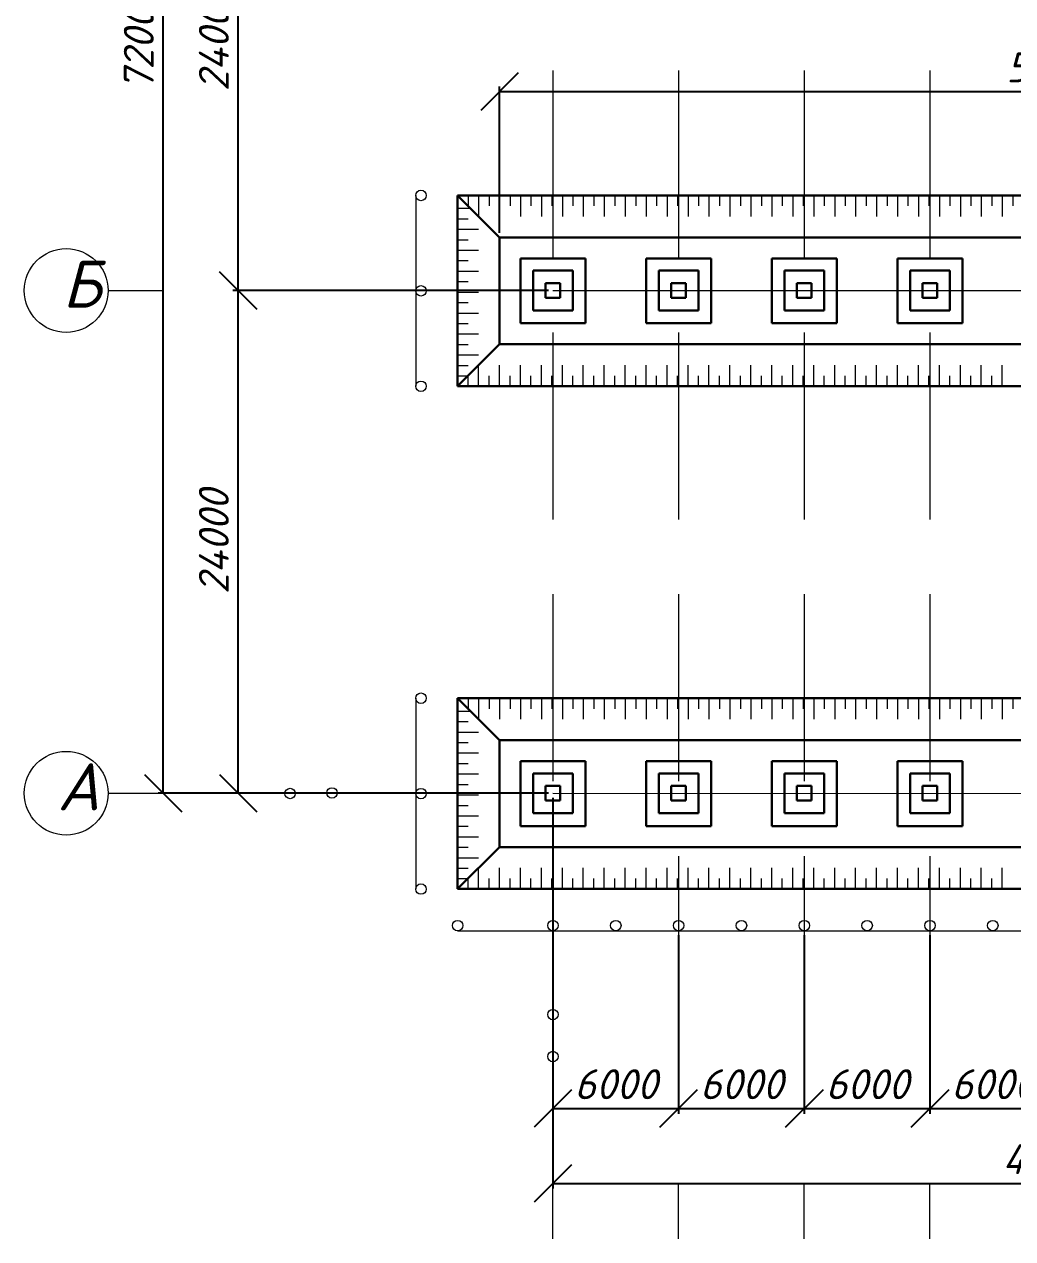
# Model space of a CAD drawing. Header units: millimetres. Extents: x 1422334 to 1587362, y 445536 to 446570.
# Drawn here: x 1586633.7 to 1586699.8, y 446402.8 to 446484 of the extents above; entities that cross this region are included whole.
import ezdxf

# ---------------------------------------------------------------- set-up
doc = ezdxf.new("R2010")
doc.units = ezdxf.units.MM
doc.header["$LTSCALE"] = 50
doc.linetypes.add('GOST2.303 4', pattern=[7, 5, -2, 0])
doc.layers.get('0').update_dxf_attribs({"lineweight": 13})
for name, color, linetype, lineweight in [('fund transh', 7, 'Continuous', 30), ('Линии склона', 7, 'Continuous', 30), ('оси траншей размеры', 7, 'Continuous', 13), ('Слой 0.13', 7, 'Continuous', 9)]:
    doc.layers.add(name, color=color, linetype=linetype, lineweight=lineweight)
doc.styles.get("Standard").update_dxf_attribs({"font": 'isocpeui.ttf'})
doc.dimstyles.new('200', dxfattribs={"dimtxt": 2.5, "dimasz": 2.5, "dimexe": 0.3445, "dimexo": 0.3, "dimtad": 1, "dimlfac": 500, "dimtxsty": 'Standard', "dimblk": 'OBLIQUE', "dimcen": 2.5, "dimadec": 0, "dimazin": 0, "dimtfac": 1, "dimtmove": 0, "dimatfit": 3, "dimfxl": 1, "dimarcsym": 0})

# ---------------------------------------------------------------- blocks, each defined once
blk = doc.blocks.new('_Oblique')
at = {"color": 0, "linetype": 'ByBlock', "lineweight": -2}
blk.add_line((-0.5, -0.5), (0.5, 0.5), dxfattribs=at)
blk = doc.blocks.new('*D1813')
at = {"layer": 'Defpoints', "color": 0, "ltscale": 10000, "transparency": 16777216}
for p in [(1586669.073, 446432.604), (1586736.273, 446432.604), (1586736.273, 446406.525)]:
    blk.add_point(p, dxfattribs=at)
at = {"layer": 'оси траншей размеры', "color": 0, "lineweight": -2, "ltscale": 10000, "transparency": 16777216}
for p, q in [((1586669.073, 446432.304), (1586669.073, 446406.18)), ((1586736.273, 446432.304), (1586736.273, 446406.18)), ((1586669.073, 446406.525), (1586736.273, 446406.525))]:
    blk.add_line(p, q, dxfattribs=at)
at = {"layer": 'оси траншей размеры', "color": 0, "lineweight": -2, "ltscale": 10000, "transparency": 16777216, "xscale": 2.5, "yscale": 2.5, "zscale": 2.5, "rotation": 180}
blk.add_blockref('_Oblique', (1586669.073, 446406.525), dxfattribs=at)
at = {"layer": 'оси траншей размеры', "color": 0, "lineweight": -2, "ltscale": 10000, "transparency": 16777216, "xscale": 2.5, "yscale": 2.5, "zscale": 2.5}
blk.add_blockref('_Oblique', (1586736.273, 446406.525), dxfattribs=at)
at = {"layer": 'оси траншей размеры', "color": 0, "ltscale": 10000, "transparency": 16777216, "insert": (1586702.673, 446408.15), "char_height": 2, "attachment_point": 5}
blk.add_mtext('48000', dxfattribs=at)
blk = doc.blocks.new('*D1815')
at = {"layer": 'Defpoints', "color": 0, "ltscale": 10000, "transparency": 16777216}
for p in [(1586669.073, 446423.411), (1586677.473, 446423.411), (1586677.473, 446411.535)]:
    blk.add_point(p, dxfattribs=at)
at = {"layer": 'оси траншей размеры', "color": 0, "lineweight": -2, "ltscale": 10000, "transparency": 16777216}
for p, q in [((1586669.073, 446423.111), (1586669.073, 446411.191)), ((1586677.473, 446423.111), (1586677.473, 446411.191)), ((1586669.073, 446411.535), (1586677.473, 446411.535))]:
    blk.add_line(p, q, dxfattribs=at)
at = {"layer": 'оси траншей размеры', "color": 0, "lineweight": -2, "ltscale": 10000, "transparency": 16777216, "xscale": 2.5, "yscale": 2.5, "zscale": 2.5, "rotation": 180}
blk.add_blockref('_Oblique', (1586669.073, 446411.535), dxfattribs=at)
at = {"layer": 'оси траншей размеры', "color": 0, "lineweight": -2, "ltscale": 10000, "transparency": 16777216, "xscale": 2.5, "yscale": 2.5, "zscale": 2.5}
blk.add_blockref('_Oblique', (1586677.473, 446411.535), dxfattribs=at)
at = {"layer": 'оси траншей размеры', "color": 0, "ltscale": 10000, "transparency": 16777216, "insert": (1586673.273, 446413.16), "char_height": 2, "attachment_point": 5}
blk.add_mtext('6000', dxfattribs=at)
blk = doc.blocks.new('*D1816')
at = {"layer": 'Defpoints', "color": 0, "ltscale": 10000, "transparency": 16777216}
for p in [(1586677.473, 446423.411), (1586685.873, 446423.411), (1586685.873, 446411.535)]:
    blk.add_point(p, dxfattribs=at)
at = {"layer": 'оси траншей размеры', "color": 0, "lineweight": -2, "ltscale": 10000, "transparency": 16777216}
for p, q in [((1586677.473, 446423.111), (1586677.473, 446411.191)), ((1586685.873, 446423.111), (1586685.873, 446411.191)), ((1586677.473, 446411.535), (1586685.873, 446411.535))]:
    blk.add_line(p, q, dxfattribs=at)
at = {"layer": 'оси траншей размеры', "color": 0, "lineweight": -2, "ltscale": 10000, "transparency": 16777216, "xscale": 2.5, "yscale": 2.5, "zscale": 2.5, "rotation": 180}
blk.add_blockref('_Oblique', (1586677.473, 446411.535), dxfattribs=at)
at = {"layer": 'оси траншей размеры', "color": 0, "lineweight": -2, "ltscale": 10000, "transparency": 16777216, "xscale": 2.5, "yscale": 2.5, "zscale": 2.5}
blk.add_blockref('_Oblique', (1586685.873, 446411.535), dxfattribs=at)
at = {"layer": 'оси траншей размеры', "color": 0, "ltscale": 10000, "transparency": 16777216, "insert": (1586681.673, 446413.16), "char_height": 2, "attachment_point": 5}
blk.add_mtext('6000', dxfattribs=at)
blk = doc.blocks.new('*D1817')
at = {"layer": 'Defpoints', "color": 0, "ltscale": 10000, "transparency": 16777216}
for p in [(1586685.873, 446423.411), (1586694.273, 446423.411), (1586694.273, 446411.535)]:
    blk.add_point(p, dxfattribs=at)
at = {"layer": 'оси траншей размеры', "color": 0, "lineweight": -2, "ltscale": 10000, "transparency": 16777216}
for p, q in [((1586685.873, 446423.111), (1586685.873, 446411.191)), ((1586694.273, 446423.111), (1586694.273, 446411.191)), ((1586685.873, 446411.535), (1586694.273, 446411.535))]:
    blk.add_line(p, q, dxfattribs=at)
at = {"layer": 'оси траншей размеры', "color": 0, "lineweight": -2, "ltscale": 10000, "transparency": 16777216, "xscale": 2.5, "yscale": 2.5, "zscale": 2.5, "rotation": 180}
blk.add_blockref('_Oblique', (1586685.873, 446411.535), dxfattribs=at)
at = {"layer": 'оси траншей размеры', "color": 0, "lineweight": -2, "ltscale": 10000, "transparency": 16777216, "xscale": 2.5, "yscale": 2.5, "zscale": 2.5}
blk.add_blockref('_Oblique', (1586694.273, 446411.535), dxfattribs=at)
at = {"layer": 'оси траншей размеры', "color": 0, "ltscale": 10000, "transparency": 16777216, "insert": (1586690.073, 446413.16), "char_height": 2, "attachment_point": 5}
blk.add_mtext('6000', dxfattribs=at)
blk = doc.blocks.new('*D1818')
at = {"layer": 'Defpoints', "color": 0, "ltscale": 10000, "transparency": 16777216}
for p in [(1586694.273, 446423.411), (1586702.673, 446423.411), (1586702.673, 446411.535)]:
    blk.add_point(p, dxfattribs=at)
at = {"layer": 'оси траншей размеры', "color": 0, "lineweight": -2, "ltscale": 10000, "transparency": 16777216}
for p, q in [((1586694.273, 446423.111), (1586694.273, 446411.191)), ((1586702.673, 446423.111), (1586702.673, 446411.191)), ((1586694.273, 446411.535), (1586702.673, 446411.535))]:
    blk.add_line(p, q, dxfattribs=at)
at = {"layer": 'оси траншей размеры', "color": 0, "lineweight": -2, "ltscale": 10000, "transparency": 16777216, "xscale": 2.5, "yscale": 2.5, "zscale": 2.5, "rotation": 180}
blk.add_blockref('_Oblique', (1586694.273, 446411.535), dxfattribs=at)
at = {"layer": 'оси траншей размеры', "color": 0, "lineweight": -2, "ltscale": 10000, "transparency": 16777216, "xscale": 2.5, "yscale": 2.5, "zscale": 2.5}
blk.add_blockref('_Oblique', (1586702.673, 446411.535), dxfattribs=at)
at = {"layer": 'оси траншей размеры', "color": 0, "ltscale": 10000, "transparency": 16777216, "insert": (1586698.473, 446413.16), "char_height": 2, "attachment_point": 5}
blk.add_mtext('6000', dxfattribs=at)
blk = doc.blocks.new('*D1830')
at = {"layer": 'Defpoints', "color": 0, "ltscale": 10000, "transparency": 16777216}
for p in [(1586648.032, 446466.204), (1586669.073, 446466.204), (1586669.073, 446432.604)]:
    blk.add_point(p, dxfattribs=at)
at = {"layer": 'оси траншей размеры', "color": 0, "lineweight": -2, "ltscale": 10000, "transparency": 16777216}
for p, q in [((1586668.773, 446466.204), (1586647.687, 446466.204)), ((1586648.032, 446432.604), (1586648.032, 446466.204)), ((1586668.773, 446432.604), (1586647.687, 446432.604))]:
    blk.add_line(p, q, dxfattribs=at)
at = {"layer": 'оси траншей размеры', "color": 0, "lineweight": -2, "ltscale": 10000, "transparency": 16777216, "xscale": 2.5, "yscale": 2.5, "zscale": 2.5}
for p, rotation in [((1586648.032, 446466.204), 90), ((1586648.032, 446432.604), 270)]:
    blk.add_blockref('_Oblique', p, dxfattribs=dict(at, rotation=rotation))
at = {"layer": 'оси траншей размеры', "color": 0, "ltscale": 10000, "transparency": 16777216, "insert": (1586646.407, 446449.404), "char_height": 2, "attachment_point": 5, "rotation": 90}
blk.add_mtext('24000', dxfattribs=at)
blk = doc.blocks.new('*D1831')
at = {"layer": 'Defpoints', "color": 0, "ltscale": 10000, "transparency": 16777216}
for p in [(1586648.032, 446499.804), (1586669.073, 446499.804), (1586669.073, 446466.204)]:
    blk.add_point(p, dxfattribs=at)
at = {"layer": 'оси траншей размеры', "color": 0, "lineweight": -2, "ltscale": 10000, "transparency": 16777216}
for p, q in [((1586668.773, 446499.804), (1586647.687, 446499.804)), ((1586648.032, 446466.204), (1586648.032, 446499.804)), ((1586668.773, 446466.204), (1586647.687, 446466.204))]:
    blk.add_line(p, q, dxfattribs=at)
at = {"layer": 'оси траншей размеры', "color": 0, "lineweight": -2, "ltscale": 10000, "transparency": 16777216, "xscale": 2.5, "yscale": 2.5, "zscale": 2.5}
for p, rotation in [((1586648.032, 446499.804), 90), ((1586648.032, 446466.204), 270)]:
    blk.add_blockref('_Oblique', p, dxfattribs=dict(at, rotation=rotation))
at = {"layer": 'оси траншей размеры', "color": 0, "ltscale": 10000, "transparency": 16777216, "insert": (1586646.407, 446483.004), "char_height": 2, "attachment_point": 5, "rotation": 90}
blk.add_mtext('24000', dxfattribs=at)
blk = doc.blocks.new('*D1833')
at = {"layer": 'Defpoints', "color": 0, "ltscale": 10000, "transparency": 16777216}
for p in [(1586643.027, 446533.404), (1586669.073, 446533.404), (1586669.073, 446432.604)]:
    blk.add_point(p, dxfattribs=at)
at = {"layer": 'оси траншей размеры', "color": 0, "lineweight": -2, "ltscale": 10000, "transparency": 16777216}
for p, q in [((1586668.773, 446533.404), (1586642.682, 446533.404)), ((1586643.027, 446432.604), (1586643.027, 446533.404)), ((1586668.773, 446432.604), (1586642.682, 446432.604))]:
    blk.add_line(p, q, dxfattribs=at)
at = {"layer": 'оси траншей размеры', "color": 0, "lineweight": -2, "ltscale": 10000, "transparency": 16777216, "xscale": 2.5, "yscale": 2.5, "zscale": 2.5}
for p, rotation in [((1586643.027, 446533.404), 90), ((1586643.027, 446432.604), 270)]:
    blk.add_blockref('_Oblique', p, dxfattribs=dict(at, rotation=rotation))
at = {"layer": 'оси траншей размеры', "color": 0, "ltscale": 10000, "transparency": 16777216, "insert": (1586641.389, 446483.004), "char_height": 2, "attachment_point": 5, "rotation": 90}
blk.add_mtext('72000', dxfattribs=at)
blk = doc.blocks.new('*D2120')
at = {"layer": 'Defpoints', "color": 0, "ltscale": 10000, "transparency": 16777216}
for p in [(1586739.843, 446479.491), (1586665.503, 446469.751, -8264.643), (1586739.843, 446469.751, -8264.643)]:
    blk.add_point(p, dxfattribs=at)
at = {"layer": 'оси траншей размеры', "color": 0, "lineweight": -2, "ltscale": 10000, "transparency": 16777216}
for p, q in [((1586665.503, 446470.051), (1586665.503, 446479.835)), ((1586739.843, 446470.051), (1586739.843, 446479.835)), ((1586665.503, 446479.491), (1586739.843, 446479.491))]:
    blk.add_line(p, q, dxfattribs=at)
at = {"layer": 'оси траншей размеры', "color": 0, "lineweight": -2, "ltscale": 10000, "transparency": 16777216, "xscale": 2.5, "yscale": 2.5, "zscale": 2.5, "rotation": 180}
blk.add_blockref('_Oblique', (1586665.503, 446479.491), dxfattribs=at)
at = {"layer": 'оси траншей размеры', "color": 0, "lineweight": -2, "ltscale": 10000, "transparency": 16777216, "xscale": 2.5, "yscale": 2.5, "zscale": 2.5}
blk.add_blockref('_Oblique', (1586739.843, 446479.491), dxfattribs=at)
at = {"layer": 'оси траншей размеры', "color": 0, "ltscale": 10000, "transparency": 16777216, "insert": (1586702.673, 446481.116), "char_height": 2, "attachment_point": 5}
blk.add_mtext('53100', dxfattribs=at)

msp = doc.modelspace()

# ---------------------------------------------------------------- linework, layer by layer
at = {"layer": 'fund transh', "ltscale": 10000}
for p, q in [((1586671.242836, 446468.351392), (1586666.902836, 446468.351392)), ((1586666.902836, 446468.351392), (1586666.902836, 446464.011392)), ((1586671.242836, 446464.011392), (1586671.242836, 446468.351392)), ((1586679.642836, 446468.351392), (1586675.302836, 446468.351392)), ((1586675.302836, 446468.351392), (1586675.302836, 446464.011392)), ((1586679.642836, 446464.011392), (1586679.642836, 446468.351392)), ((1586688.042836, 446468.351392), (1586683.702836, 446468.351392)), ((1586683.702836, 446468.351392), (1586683.702836, 446464.011392)), ((1586688.042836, 446464.011392), (1586688.042836, 446468.351392)), ((1586696.442836, 446468.351392), (1586692.102836, 446468.351392)), ((1586692.102836, 446468.351392), (1586692.102836, 446464.011392)), ((1586696.442836, 446464.011392), (1586696.442836, 446468.351392)), ((1586667.742836, 446464.874447), (1586667.742836, 446467.534447)), ((1586667.742836, 446467.534447), (1586670.402836, 446467.534447)), ((1586670.402836, 446467.534447), (1586670.402836, 446464.874447)), ((1586676.142836, 446464.874447), (1586676.142836, 446467.534447)), ((1586676.142836, 446467.534447), (1586678.802836, 446467.534447)), ((1586678.802836, 446467.534447), (1586678.802836, 446464.874447)), ((1586684.542836, 446464.874447), (1586684.542836, 446467.534447)), ((1586684.542836, 446467.534447), (1586687.202836, 446467.534447)), ((1586687.202836, 446467.534447), (1586687.202836, 446464.874447)), ((1586692.942836, 446464.874447), (1586692.942836, 446467.534447)), ((1586692.942836, 446467.534447), (1586695.602836, 446467.534447)), ((1586695.602836, 446467.534447), (1586695.602836, 446464.874447)), ((1586668.582836, 446465.714447), (1586668.582836, 446466.694447)), ((1586668.582836, 446466.694447), (1586669.562836, 446466.694447)), ((1586669.562836, 446466.694447), (1586669.562836, 446465.714447)), ((1586676.982836, 446465.714447), (1586676.982836, 446466.694447)), ((1586676.982836, 446466.694447), (1586677.962836, 446466.694447)), ((1586677.962836, 446466.694447), (1586677.962836, 446465.714447)), ((1586685.382836, 446465.714447), (1586685.382836, 446466.694447)), ((1586685.382836, 446466.694447), (1586686.362836, 446466.694447)), ((1586686.362836, 446466.694447), (1586686.362836, 446465.714447)), ((1586693.782836, 446465.714447), (1586693.782836, 446466.694447)), ((1586693.782836, 446466.694447), (1586694.762836, 446466.694447)), ((1586694.762836, 446466.694447), (1586694.762836, 446465.714447)), ((1586669.562836, 446465.714447), (1586668.582836, 446465.714447)), ((1586677.962836, 446465.714447), (1586676.982836, 446465.714447)), ((1586686.362836, 446465.714447), (1586685.382836, 446465.714447)), ((1586694.762836, 446465.714447), (1586693.782836, 446465.714447)), ((1586670.402836, 446464.874447), (1586667.742836, 446464.874447)), ((1586678.802836, 446464.874447), (1586676.142836, 446464.874447)), ((1586687.202836, 446464.874447), (1586684.542836, 446464.874447)), ((1586695.602836, 446464.874447), (1586692.942836, 446464.874447)), ((1586666.902836, 446464.011392), (1586671.242836, 446464.011392)), ((1586675.302836, 446464.011392), (1586679.642836, 446464.011392)), ((1586683.702836, 446464.011392), (1586688.042836, 446464.011392)), ((1586692.102836, 446464.011392), (1586696.442836, 446464.011392)), ((1586671.242836, 446434.751392), (1586666.902836, 446434.751392)), ((1586666.902836, 446434.751392), (1586666.902836, 446430.411392)), ((1586671.242836, 446430.411392), (1586671.242836, 446434.751392)), ((1586679.642836, 446434.751392), (1586675.302836, 446434.751392)), ((1586675.302836, 446434.751392), (1586675.302836, 446430.411392)), ((1586679.642836, 446430.411392), (1586679.642836, 446434.751392)), ((1586688.042836, 446434.751392), (1586683.702836, 446434.751392)), ((1586683.702836, 446434.751392), (1586683.702836, 446430.411392)), ((1586688.042836, 446430.411392), (1586688.042836, 446434.751392)), ((1586696.442836, 446434.751392), (1586692.102836, 446434.751392)), ((1586692.102836, 446434.751392), (1586692.102836, 446430.411392)), ((1586696.442836, 446430.411392), (1586696.442836, 446434.751392)), ((1586667.742836, 446431.274447), (1586667.742836, 446433.934447)), ((1586667.742836, 446433.934447), (1586670.402836, 446433.934447)), ((1586670.402836, 446433.934447), (1586670.402836, 446431.274447)), ((1586676.142836, 446431.274447), (1586676.142836, 446433.934447)), ((1586676.142836, 446433.934447), (1586678.802836, 446433.934447)), ((1586678.802836, 446433.934447), (1586678.802836, 446431.274447)), ((1586684.542836, 446431.274447), (1586684.542836, 446433.934447)), ((1586684.542836, 446433.934447), (1586687.202836, 446433.934447)), ((1586687.202836, 446433.934447), (1586687.202836, 446431.274447)), ((1586692.942836, 446431.274447), (1586692.942836, 446433.934447)), ((1586692.942836, 446433.934447), (1586695.602836, 446433.934447)), ((1586695.602836, 446433.934447), (1586695.602836, 446431.274447)), ((1586668.582836, 446432.114447), (1586668.582836, 446433.094447)), ((1586668.582836, 446433.094447), (1586669.562836, 446433.094447)), ((1586669.562836, 446433.094447), (1586669.562836, 446432.114447)), ((1586676.982836, 446432.114447), (1586676.982836, 446433.094447)), ((1586676.982836, 446433.094447), (1586677.962836, 446433.094447)), ((1586677.962836, 446433.094447), (1586677.962836, 446432.114447)), ((1586685.382836, 446432.114447), (1586685.382836, 446433.094447)), ((1586685.382836, 446433.094447), (1586686.362836, 446433.094447)), ((1586686.362836, 446433.094447), (1586686.362836, 446432.114447)), ((1586693.782836, 446432.114447), (1586693.782836, 446433.094447)), ((1586693.782836, 446433.094447), (1586694.762836, 446433.094447)), ((1586694.762836, 446433.094447), (1586694.762836, 446432.114447)), ((1586669.562836, 446432.114447), (1586668.582836, 446432.114447)), ((1586677.962836, 446432.114447), (1586676.982836, 446432.114447)), ((1586686.362836, 446432.114447), (1586685.382836, 446432.114447)), ((1586694.762836, 446432.114447), (1586693.782836, 446432.114447)), ((1586670.402836, 446431.274447), (1586667.742836, 446431.274447)), ((1586678.802836, 446431.274447), (1586676.142836, 446431.274447)), ((1586687.202836, 446431.274447), (1586684.542836, 446431.274447)), ((1586695.602836, 446431.274447), (1586692.942836, 446431.274447)), ((1586666.902836, 446430.411392), (1586671.242836, 446430.411392)), ((1586675.302836, 446430.411392), (1586679.642836, 446430.411392)), ((1586683.702836, 446430.411392), (1586688.042836, 446430.411392)), ((1586692.102836, 446430.411392), (1586696.442836, 446430.411392))]:
    msp.add_line(p, q, dxfattribs=at)
at = {"layer": 'Линии склона', "ltscale": 10000}
for p, q in [((1586662.702836, 446472.551392), (1586662.702836, 446459.811392)), ((1586662.702836, 446472.551392), (1586742.642836, 446472.551392)), ((1586665.502836, 446469.751392), (1586662.702836, 446472.551392)), ((1586665.502836, 446469.751392), (1586665.502836, 446462.611392)), ((1586665.502836, 446469.751392), (1586739.842836, 446469.751392)), ((1586665.502836, 446462.611392), (1586662.702836, 446459.811392)), ((1586739.842836, 446462.611392), (1586665.502836, 446462.611392)), ((1586742.642836, 446459.811392), (1586662.702836, 446459.811392)), ((1586662.702836, 446438.951392), (1586662.702836, 446426.211392)), ((1586662.702836, 446438.951392), (1586742.642836, 446438.951392)), ((1586665.502836, 446436.151392), (1586662.702836, 446438.951392)), ((1586665.502836, 446436.151392), (1586665.502836, 446429.011392)), ((1586665.502836, 446436.151392), (1586739.842836, 446436.151392)), ((1586665.502836, 446429.011392), (1586662.702836, 446426.211392)), ((1586665.502836, 446429.011392), (1586739.842836, 446429.011392)), ((1586662.702836, 446426.211392), (1586742.642836, 446426.211392))]:
    msp.add_line(p, q, dxfattribs=at)
at = {"layer": 'оси траншей размеры', "linetype": 'GOST2.303 4', "ltscale": 0.05}
for p, q in [((1586669.072836, 446533.404447), (1586669.072836, 446432.604447)), ((1586677.472836, 446533.404447), (1586677.472836, 446411.535149)), ((1586685.872836, 446533.404447), (1586685.872836, 446411.535149)), ((1586694.272836, 446533.404447), (1586694.272836, 446411.535149))]:
    msp.add_line(p, q, dxfattribs=at)
at = {"layer": 'оси траншей размеры', "ltscale": 10000}
for p, q in [((1586659.902836, 446472.551392), (1586659.902836, 446459.811392)), ((1586662.702836, 446472.551392), (1586663.402836, 446472.551392)), ((1586663.402836, 446472.551392), (1586663.402836, 446471.851392)), ((1586664.102836, 446472.551392), (1586664.102836, 446471.151392)), ((1586664.802836, 446472.551392), (1586664.802836, 446471.851392)), ((1586665.502836, 446472.551392), (1586665.502836, 446471.151392)), ((1586666.202836, 446472.551392), (1586666.202836, 446471.851392)), ((1586666.902836, 446472.551392), (1586666.902836, 446471.151392)), ((1586666.902836, 446472.551392), (1586667.602836, 446472.551392)), ((1586667.602836, 446472.551392), (1586667.602836, 446471.851392)), ((1586668.302836, 446472.551392), (1586668.302836, 446471.151392)), ((1586669.002836, 446472.551392), (1586669.002836, 446471.851392)), ((1586669.702836, 446472.551392), (1586669.702836, 446471.151392)), ((1586670.402836, 446472.551392), (1586670.402836, 446471.851392)), ((1586671.102836, 446472.551392), (1586671.102836, 446471.151392)), ((1586671.102836, 446472.551392), (1586671.802836, 446472.551392)), ((1586671.802836, 446472.551392), (1586671.802836, 446471.851392)), ((1586672.502836, 446472.551392), (1586672.502836, 446471.151392)), ((1586673.202836, 446472.551392), (1586673.202836, 446471.851392)), ((1586673.902836, 446472.551392), (1586673.902836, 446471.151392)), ((1586674.602836, 446472.551392), (1586674.602836, 446471.851392)), ((1586675.302836, 446472.551392), (1586675.302836, 446471.151392)), ((1586675.302836, 446472.551392), (1586676.002836, 446472.551392)), ((1586676.002836, 446472.551392), (1586676.002836, 446471.851392)), ((1586676.702836, 446472.551392), (1586676.702836, 446471.151392)), ((1586677.402836, 446472.551392), (1586677.402836, 446471.851392)), ((1586678.102836, 446472.551392), (1586678.102836, 446471.151392)), ((1586678.802836, 446472.551392), (1586678.802836, 446471.851392)), ((1586679.502836, 446472.551392), (1586679.502836, 446471.151392)), ((1586679.502836, 446472.551392), (1586680.202836, 446472.551392)), ((1586680.202836, 446472.551392), (1586680.202836, 446471.851392)), ((1586680.902836, 446472.551392), (1586680.902836, 446471.151392)), ((1586681.602836, 446472.551392), (1586681.602836, 446471.851392)), ((1586682.302836, 446472.551392), (1586682.302836, 446471.151392)), ((1586683.002836, 446472.551392), (1586683.002836, 446471.851392)), ((1586683.702836, 446472.551392), (1586683.702836, 446471.151392)), ((1586683.702836, 446472.551392), (1586684.402836, 446472.551392)), ((1586684.402836, 446472.551392), (1586684.402836, 446471.851392)), ((1586685.102836, 446472.551392), (1586685.102836, 446471.151392)), ((1586685.802836, 446472.551392), (1586685.802836, 446471.851392)), ((1586686.502836, 446472.551392), (1586686.502836, 446471.151392)), ((1586687.202836, 446472.551392), (1586687.202836, 446471.851392)), ((1586687.902836, 446472.551392), (1586687.902836, 446471.151392)), ((1586687.902836, 446472.551392), (1586688.602836, 446472.551392)), ((1586688.602836, 446472.551392), (1586688.602836, 446471.851392)), ((1586689.302836, 446472.551392), (1586689.302836, 446471.151392)), ((1586690.002836, 446472.551392), (1586690.002836, 446471.851392)), ((1586690.702836, 446472.551392), (1586690.702836, 446471.151392)), ((1586691.402836, 446472.551392), (1586691.402836, 446471.851392)), ((1586692.102836, 446472.551392), (1586692.102836, 446471.151392)), ((1586692.102836, 446472.551392), (1586692.802836, 446472.551392)), ((1586692.802836, 446472.551392), (1586692.802836, 446471.851392)), ((1586693.502836, 446472.551392), (1586693.502836, 446471.151392)), ((1586694.202836, 446472.551392), (1586694.202836, 446471.851392)), ((1586694.902836, 446472.551392), (1586694.902836, 446471.151392)), ((1586695.602836, 446472.551392), (1586695.602836, 446471.851392)), ((1586696.302836, 446472.551392), (1586696.302836, 446471.151392)), ((1586696.302836, 446472.551392), (1586697.002836, 446472.551392)), ((1586697.002836, 446472.551392), (1586697.002836, 446471.851392)), ((1586697.702836, 446472.551392), (1586697.702836, 446471.151392)), ((1586698.402836, 446472.551392), (1586698.402836, 446471.851392)), ((1586699.102836, 446472.551392), (1586699.102836, 446471.151392)), ((1586699.802836, 446472.551392), (1586699.802836, 446471.851392)), ((1586662.702836, 446471.697499), (1586663.556729, 446471.697499)), ((1586662.702836, 446470.997499), (1586663.402836, 446470.997499)), ((1586662.702836, 446470.297499), (1586664.102836, 446470.297499)), ((1586662.702836, 446469.597499), (1586663.402836, 446469.597499)), ((1586662.702836, 446468.897499), (1586664.102836, 446468.897499)), ((1586662.702836, 446468.197499), (1586663.402836, 446468.197499)), ((1586662.702836, 446467.497499), (1586664.102836, 446467.497499)), ((1586662.702836, 446467.497499), (1586662.702836, 446466.797499)), ((1586662.702836, 446466.797499), (1586663.402836, 446466.797499)), ((1586662.702836, 446466.097499), (1586664.102836, 446466.097499)), ((1586669.072836, 446466.204447), (1586736.272836, 446466.204447)), ((1586669.072836, 446466.204447), (1586736.272836, 446466.204447)), ((1586662.702836, 446465.397499), (1586663.402836, 446465.397499)), ((1586662.702836, 446464.697499), (1586664.102836, 446464.697499)), ((1586662.702836, 446463.997499), (1586663.402836, 446463.997499)), ((1586662.702836, 446463.297499), (1586664.102836, 446463.297499)), ((1586662.702836, 446463.297499), (1586662.702836, 446462.597499)), ((1586662.702836, 446462.597499), (1586663.402836, 446462.597499)), ((1586662.702836, 446461.897499), (1586664.102836, 446461.897499)), ((1586662.702836, 446461.197499), (1586663.402836, 446461.197499)), ((1586664.102836, 446459.811392), (1586664.102836, 446461.211392)), ((1586665.502836, 446459.811392), (1586665.502836, 446461.211392)), ((1586666.902836, 446459.811392), (1586666.902836, 446461.211392)), ((1586668.302836, 446459.811392), (1586668.302836, 446461.211392)), ((1586669.702836, 446459.811392), (1586669.702836, 446461.211392)), ((1586671.102836, 446459.811392), (1586671.102836, 446461.211392)), ((1586672.502836, 446459.811392), (1586672.502836, 446461.211392)), ((1586673.902836, 446459.811392), (1586673.902836, 446461.211392)), ((1586675.302836, 446459.811392), (1586675.302836, 446461.211392)), ((1586676.702836, 446459.811392), (1586676.702836, 446461.211392)), ((1586678.102836, 446459.811392), (1586678.102836, 446461.211392)), ((1586679.502836, 446459.811392), (1586679.502836, 446461.211392)), ((1586680.902836, 446459.811392), (1586680.902836, 446461.211392)), ((1586682.302836, 446459.811392), (1586682.302836, 446461.211392)), ((1586683.702836, 446459.811392), (1586683.702836, 446461.211392)), ((1586685.102836, 446459.811392), (1586685.102836, 446461.211392)), ((1586686.502836, 446459.811392), (1586686.502836, 446461.211392)), ((1586687.902836, 446459.811392), (1586687.902836, 446461.211392)), ((1586689.302836, 446459.811392), (1586689.302836, 446461.211392)), ((1586690.702836, 446459.811392), (1586690.702836, 446461.211392)), ((1586692.102836, 446459.811392), (1586692.102836, 446461.211392)), ((1586693.502836, 446459.811392), (1586693.502836, 446461.211392)), ((1586694.902836, 446459.811392), (1586694.902836, 446461.211392)), ((1586696.302836, 446459.811392), (1586696.302836, 446461.211392)), ((1586697.702836, 446459.811392), (1586697.702836, 446461.211392)), ((1586699.102836, 446459.811392), (1586699.102836, 446461.211392)), ((1586662.702836, 446460.497499), (1586663.388943, 446460.497499)), ((1586663.402836, 446459.811392), (1586663.402836, 446460.511392)), ((1586664.802836, 446459.811392), (1586664.802836, 446460.511392)), ((1586666.202836, 446459.811392), (1586666.202836, 446460.511392)), ((1586667.602836, 446459.811392), (1586667.602836, 446460.511392)), ((1586669.002836, 446459.811392), (1586669.002836, 446460.511392)), ((1586670.402836, 446459.811392), (1586670.402836, 446460.511392)), ((1586671.802836, 446459.811392), (1586671.802836, 446460.511392)), ((1586673.202836, 446459.811392), (1586673.202836, 446460.511392)), ((1586674.602836, 446459.811392), (1586674.602836, 446460.511392)), ((1586676.002836, 446459.811392), (1586676.002836, 446460.511392)), ((1586677.402836, 446459.811392), (1586677.402836, 446460.511392)), ((1586678.802836, 446459.811392), (1586678.802836, 446460.511392)), ((1586680.202836, 446459.811392), (1586680.202836, 446460.511392)), ((1586681.602836, 446459.811392), (1586681.602836, 446460.511392)), ((1586683.002836, 446459.811392), (1586683.002836, 446460.511392)), ((1586684.402836, 446459.811392), (1586684.402836, 446460.511392)), ((1586685.802836, 446459.811392), (1586685.802836, 446460.511392)), ((1586687.202836, 446459.811392), (1586687.202836, 446460.511392)), ((1586688.602836, 446459.811392), (1586688.602836, 446460.511392)), ((1586690.002836, 446459.811392), (1586690.002836, 446460.511392)), ((1586691.402836, 446459.811392), (1586691.402836, 446460.511392)), ((1586692.802836, 446459.811392), (1586692.802836, 446460.511392)), ((1586694.202836, 446459.811392), (1586694.202836, 446460.511392)), ((1586695.602836, 446459.811392), (1586695.602836, 446460.511392)), ((1586697.002836, 446459.811392), (1586697.002836, 446460.511392)), ((1586698.402836, 446459.811392), (1586698.402836, 446460.511392)), ((1586662.702836, 446459.811392), (1586663.402836, 446459.811392)), ((1586666.902836, 446459.811392), (1586667.602836, 446459.811392)), ((1586671.102836, 446459.811392), (1586671.802836, 446459.811392)), ((1586675.302836, 446459.811392), (1586676.002836, 446459.811392)), ((1586679.502836, 446459.811392), (1586680.202836, 446459.811392)), ((1586683.702836, 446459.811392), (1586684.402836, 446459.811392)), ((1586687.902836, 446459.811392), (1586688.602836, 446459.811392)), ((1586692.102836, 446459.811392), (1586692.802836, 446459.811392)), ((1586696.302836, 446459.811392), (1586697.002836, 446459.811392)), ((1586659.902836, 446438.951392), (1586659.902836, 446426.211392)), ((1586662.702836, 446438.951392), (1586663.402836, 446438.951392)), ((1586663.402836, 446438.951392), (1586663.402836, 446438.251392)), ((1586664.102836, 446438.951392), (1586664.102836, 446437.551392)), ((1586664.802836, 446438.951392), (1586664.802836, 446438.251392)), ((1586665.502836, 446438.951392), (1586665.502836, 446437.551392)), ((1586666.202836, 446438.951392), (1586666.202836, 446438.251392)), ((1586666.902836, 446438.951392), (1586666.902836, 446437.551392)), ((1586666.902836, 446438.951392), (1586667.602836, 446438.951392)), ((1586667.602836, 446438.951392), (1586667.602836, 446438.251392)), ((1586668.302836, 446438.951392), (1586668.302836, 446437.551392)), ((1586669.002836, 446438.951392), (1586669.002836, 446438.251392)), ((1586669.702836, 446438.951392), (1586669.702836, 446437.551392)), ((1586670.402836, 446438.951392), (1586670.402836, 446438.251392)), ((1586671.102836, 446438.951392), (1586671.102836, 446437.551392)), ((1586671.102836, 446438.951392), (1586671.802836, 446438.951392)), ((1586671.802836, 446438.951392), (1586671.802836, 446438.251392)), ((1586672.502836, 446438.951392), (1586672.502836, 446437.551392)), ((1586673.202836, 446438.951392), (1586673.202836, 446438.251392)), ((1586673.902836, 446438.951392), (1586673.902836, 446437.551392)), ((1586674.602836, 446438.951392), (1586674.602836, 446438.251392)), ((1586675.302836, 446438.951392), (1586675.302836, 446437.551392)), ((1586675.302836, 446438.951392), (1586676.002836, 446438.951392)), ((1586676.002836, 446438.951392), (1586676.002836, 446438.251392)), ((1586676.702836, 446438.951392), (1586676.702836, 446437.551392)), ((1586677.402836, 446438.951392), (1586677.402836, 446438.251392)), ((1586678.102836, 446438.951392), (1586678.102836, 446437.551392)), ((1586678.802836, 446438.951392), (1586678.802836, 446438.251392)), ((1586679.502836, 446438.951392), (1586679.502836, 446437.551392)), ((1586679.502836, 446438.951392), (1586680.202836, 446438.951392)), ((1586680.202836, 446438.951392), (1586680.202836, 446438.251392)), ((1586680.902836, 446438.951392), (1586680.902836, 446437.551392)), ((1586681.602836, 446438.951392), (1586681.602836, 446438.251392)), ((1586682.302836, 446438.951392), (1586682.302836, 446437.551392)), ((1586683.002836, 446438.951392), (1586683.002836, 446438.251392)), ((1586683.702836, 446438.951392), (1586683.702836, 446437.551392)), ((1586683.702836, 446438.951392), (1586684.402836, 446438.951392)), ((1586684.402836, 446438.951392), (1586684.402836, 446438.251392)), ((1586685.102836, 446438.951392), (1586685.102836, 446437.551392)), ((1586685.802836, 446438.951392), (1586685.802836, 446438.251392)), ((1586686.502836, 446438.951392), (1586686.502836, 446437.551392)), ((1586687.202836, 446438.951392), (1586687.202836, 446438.251392)), ((1586687.902836, 446438.951392), (1586687.902836, 446437.551392)), ((1586687.902836, 446438.951392), (1586688.602836, 446438.951392)), ((1586688.602836, 446438.951392), (1586688.602836, 446438.251392)), ((1586689.302836, 446438.951392), (1586689.302836, 446437.551392)), ((1586690.002836, 446438.951392), (1586690.002836, 446438.251392)), ((1586690.702836, 446438.951392), (1586690.702836, 446437.551392)), ((1586691.402836, 446438.951392), (1586691.402836, 446438.251392)), ((1586692.102836, 446438.951392), (1586692.102836, 446437.551392)), ((1586692.102836, 446438.951392), (1586692.802836, 446438.951392)), ((1586692.802836, 446438.951392), (1586692.802836, 446438.251392)), ((1586693.502836, 446438.951392), (1586693.502836, 446437.551392)), ((1586694.202836, 446438.951392), (1586694.202836, 446438.251392)), ((1586694.902836, 446438.951392), (1586694.902836, 446437.551392)), ((1586695.602836, 446438.951392), (1586695.602836, 446438.251392)), ((1586696.302836, 446438.951392), (1586696.302836, 446437.551392)), ((1586696.302836, 446438.951392), (1586697.002836, 446438.951392)), ((1586697.002836, 446438.951392), (1586697.002836, 446438.251392)), ((1586697.702836, 446438.951392), (1586697.702836, 446437.551392)), ((1586698.402836, 446438.951392), (1586698.402836, 446438.251392)), ((1586699.102836, 446438.951392), (1586699.102836, 446437.551392)), ((1586699.802836, 446438.951392), (1586699.802836, 446438.251392)), ((1586662.702836, 446438.097499), (1586663.556729, 446438.097499)), ((1586662.702836, 446437.397499), (1586663.402836, 446437.397499)), ((1586662.702836, 446436.697499), (1586664.102836, 446436.697499)), ((1586662.702836, 446435.997499), (1586663.402836, 446435.997499)), ((1586662.702836, 446435.297499), (1586664.102836, 446435.297499)), ((1586662.702836, 446434.597499), (1586663.402836, 446434.597499)), ((1586662.702836, 446433.897499), (1586664.102836, 446433.897499)), ((1586662.702836, 446433.897499), (1586662.702836, 446433.197499)), ((1586662.702836, 446433.197499), (1586663.402836, 446433.197499)), ((1586648.031688, 446432.604447), (1586643.026688, 446432.604447)), ((1586651.153688, 446432.604447), (1586648.031688, 446432.604447)), ((1586662.702836, 446432.497499), (1586664.102836, 446432.497499)), ((1586669.072836, 446432.604447), (1586742.642836, 446432.581392)), ((1586662.702836, 446431.797499), (1586663.402836, 446431.797499)), ((1586662.702836, 446431.097499), (1586664.102836, 446431.097499)), ((1586662.702836, 446430.397499), (1586663.402836, 446430.397499)), ((1586662.702836, 446429.697499), (1586664.102836, 446429.697499)), ((1586662.702836, 446429.697499), (1586662.702836, 446428.997499)), ((1586662.702836, 446428.997499), (1586663.402836, 446428.997499)), ((1586662.702836, 446428.297499), (1586664.102836, 446428.297499)), ((1586662.702836, 446427.597499), (1586663.402836, 446427.597499)), ((1586664.102836, 446426.211392), (1586664.102836, 446427.611392)), ((1586665.502836, 446426.211392), (1586665.502836, 446427.611392)), ((1586666.902836, 446426.211392), (1586666.902836, 446427.611392)), ((1586668.302836, 446426.211392), (1586668.302836, 446427.611392)), ((1586669.702836, 446426.211392), (1586669.702836, 446427.611392)), ((1586671.102836, 446426.211392), (1586671.102836, 446427.611392)), ((1586672.502836, 446426.211392), (1586672.502836, 446427.611392)), ((1586673.902836, 446426.211392), (1586673.902836, 446427.611392)), ((1586675.302836, 446426.211392), (1586675.302836, 446427.611392)), ((1586676.702836, 446426.211392), (1586676.702836, 446427.611392)), ((1586678.102836, 446426.211392), (1586678.102836, 446427.611392)), ((1586679.502836, 446426.211392), (1586679.502836, 446427.611392)), ((1586680.902836, 446426.211392), (1586680.902836, 446427.611392)), ((1586682.302836, 446426.211392), (1586682.302836, 446427.611392)), ((1586683.702836, 446426.211392), (1586683.702836, 446427.611392)), ((1586685.102836, 446426.211392), (1586685.102836, 446427.611392)), ((1586686.502836, 446426.211392), (1586686.502836, 446427.611392)), ((1586687.902836, 446426.211392), (1586687.902836, 446427.611392)), ((1586689.302836, 446426.211392), (1586689.302836, 446427.611392)), ((1586690.702836, 446426.211392), (1586690.702836, 446427.611392)), ((1586692.102836, 446426.211392), (1586692.102836, 446427.611392)), ((1586693.502836, 446426.211392), (1586693.502836, 446427.611392)), ((1586694.902836, 446426.211392), (1586694.902836, 446427.611392)), ((1586696.302836, 446426.211392), (1586696.302836, 446427.611392)), ((1586697.702836, 446426.211392), (1586697.702836, 446427.611392)), ((1586699.102836, 446426.211392), (1586699.102836, 446427.611392)), ((1586662.702836, 446426.897499), (1586663.388943, 446426.897499)), ((1586662.702836, 446426.211392), (1586663.402836, 446426.211392)), ((1586663.402836, 446426.211392), (1586663.402836, 446426.911392)), ((1586664.802836, 446426.211392), (1586664.802836, 446426.911392)), ((1586666.202836, 446426.211392), (1586666.202836, 446426.911392)), ((1586666.902836, 446426.211392), (1586667.602836, 446426.211392)), ((1586667.602836, 446426.211392), (1586667.602836, 446426.911392)), ((1586669.002836, 446426.211392), (1586669.002836, 446426.911392)), ((1586670.402836, 446426.211392), (1586670.402836, 446426.911392)), ((1586671.102836, 446426.211392), (1586671.802836, 446426.211392)), ((1586671.802836, 446426.211392), (1586671.802836, 446426.911392)), ((1586673.202836, 446426.211392), (1586673.202836, 446426.911392)), ((1586674.602836, 446426.211392), (1586674.602836, 446426.911392)), ((1586675.302836, 446426.211392), (1586676.002836, 446426.211392)), ((1586676.002836, 446426.211392), (1586676.002836, 446426.911392)), ((1586677.402836, 446426.211392), (1586677.402836, 446426.911392)), ((1586678.802836, 446426.211392), (1586678.802836, 446426.911392)), ((1586679.502836, 446426.211392), (1586680.202836, 446426.211392)), ((1586680.202836, 446426.211392), (1586680.202836, 446426.911392)), ((1586681.602836, 446426.211392), (1586681.602836, 446426.911392)), ((1586683.002836, 446426.211392), (1586683.002836, 446426.911392)), ((1586683.702836, 446426.211392), (1586684.402836, 446426.211392)), ((1586684.402836, 446426.211392), (1586684.402836, 446426.911392)), ((1586685.802836, 446426.211392), (1586685.802836, 446426.911392)), ((1586687.202836, 446426.211392), (1586687.202836, 446426.911392)), ((1586687.902836, 446426.211392), (1586688.602836, 446426.211392)), ((1586688.602836, 446426.211392), (1586688.602836, 446426.911392)), ((1586690.002836, 446426.211392), (1586690.002836, 446426.911392)), ((1586691.402836, 446426.211392), (1586691.402836, 446426.911392)), ((1586692.102836, 446426.211392), (1586692.802836, 446426.211392)), ((1586692.802836, 446426.211392), (1586692.802836, 446426.911392)), ((1586694.202836, 446426.211392), (1586694.202836, 446426.911392)), ((1586695.602836, 446426.211392), (1586695.602836, 446426.911392)), ((1586696.302836, 446426.211392), (1586697.002836, 446426.211392)), ((1586697.002836, 446426.211392), (1586697.002836, 446426.911392)), ((1586698.402836, 446426.211392), (1586698.402836, 446426.911392)), ((1586662.702836, 446423.411392), (1586742.642836, 446423.411392)), ((1586669.072836, 446402.835407), (1586669.072836, 446406.524694)), ((1586677.472836, 446402.835407), (1586677.472836, 446406.524694)), ((1586685.872836, 446402.835407), (1586685.872836, 446406.524694)), ((1586694.272836, 446402.835407), (1586694.272836, 446406.524694))]:
    msp.add_line(p, q, dxfattribs=at)
for centre in [(1586660.252836, 446472.556043), (1586660.252836, 446466.181392), (1586660.252562, 446459.802181), (1586660.252836, 446438.956043), (1586651.503299, 446432.587963), (1586654.303017, 446432.627746), (1586660.252836, 446432.581392), (1586660.252562, 446426.202181), (1586662.702836, 446423.761392), (1586669.072836, 446423.761392), (1586673.272836, 446423.761378), (1586677.472836, 446423.761392), (1586681.672836, 446423.761378), (1586685.872836, 446423.761392), (1586690.072836, 446423.761378), (1586694.272836, 446423.761392), (1586698.472836, 446423.761378), (1586669.072836, 446417.811392), (1586669.072836, 446415.011392)]:
    msp.add_circle(centre, 0.35, dxfattribs=at)
at = {"layer": 'Слой 0.13', "ltscale": 10000}
for p, q in [((1586639.337401, 446466.200348), (1586643.026688, 446466.200348)), ((1586639.337401, 446432.604447), (1586643.026688, 446432.604447))]:
    msp.add_line(p, q, dxfattribs=at)
for centre in [(1586636.537401, 446466.200348), (1586636.537401, 446432.604447)]:
    msp.add_circle(centre, 2.8, dxfattribs=at)

# ---------------------------------------------------------------- texts
at = {"layer": 'Слой 0.13', "ltscale": 10000, "char_height": 3.15, "attachment_point": 1}
for s, width, insert in [('\\pi1.05682;Б', 4.5, (1586635.222487, 446468.206899)), ('\\pi0.71722;А', 3.70625839, (1586635.222487, 446434.610998))]:
    msp.add_mtext_dynamic_manual_height_columns(s, width=width, gutter_width=25, heights=[0], dxfattribs=dict(at, insert=insert))

# ---------------------------------------------------------------- dimensions: what is measured, and where the dimension line sits
at = {"layer": 'оси траншей размеры', "ltscale": 10000}
for base, p1, p2, picture, middle in [((1586643.026688, 446533.404447), (1586669.072836, 446432.604447), (1586669.072836, 446533.404447), '*D1833', (1586641.388809, 446483.004447)), ((1586648.031688, 446499.804447), (1586669.072836, 446466.204447), (1586669.072836, 446499.804447), '*D1831', (1586646.406688, 446483.004447)), ((1586648.031688, 446466.204447), (1586669.072836, 446432.604447), (1586669.072836, 446466.204447), '*D1830', (1586646.406688, 446449.404447))]:
    dim = msp.add_linear_dim(base=base, p1=p1, p2=p2, angle=90, dimstyle='200', override={"dimtxt": 2, "dimlfac": 714, "dimrnd": 1000}, dxfattribs=at)
    dim.commit()
    dim.dimension.update_dxf_attribs({"geometry": picture, "text_midpoint": middle})
dim = msp.add_linear_dim(base=(1586739.842836, 446479.490931, 8264.642599), p1=(1586665.502836, 446469.751392), p2=(1586739.842836, 446469.751392), text='53100', dimstyle='200', override={"dimtxt": 2, "dimlfac": 714, "dimrnd": 1000}, dxfattribs=at)
dim.commit()
dim.dimension.update_dxf_attribs({"geometry": '*D2120', "text_midpoint": (1586702.672836, 446481.115931, 8264.642599)})
for base, p1, p2, picture, middle in [((1586736.272836, 446406.524694), (1586669.072836, 446432.604447), (1586736.272836, 446432.604447), '*D1813', (1586702.672836, 446408.149694)), ((1586677.472836, 446411.535149), (1586669.072836, 446423.411392), (1586677.472836, 446423.411392), '*D1815', (1586673.272836, 446413.160149)), ((1586685.872836, 446411.535149), (1586677.472836, 446423.411392), (1586685.872836, 446423.411392), '*D1816', (1586681.672836, 446413.160149)), ((1586694.272836, 446411.535149), (1586685.872836, 446423.411392), (1586694.272836, 446423.411392), '*D1817', (1586690.072836, 446413.160149)), ((1586702.672836, 446411.535149), (1586694.272836, 446423.411392), (1586702.672836, 446423.411392), '*D1818', (1586698.472836, 446413.160149))]:
    dim = msp.add_linear_dim(base=base, p1=p1, p2=p2, dimstyle='200', override={"dimtxt": 2, "dimlfac": 714, "dimrnd": 1000}, dxfattribs=at)
    dim.commit()
    dim.dimension.update_dxf_attribs({"geometry": picture, "text_midpoint": middle})

doc.saveas('drawing.dxf')
